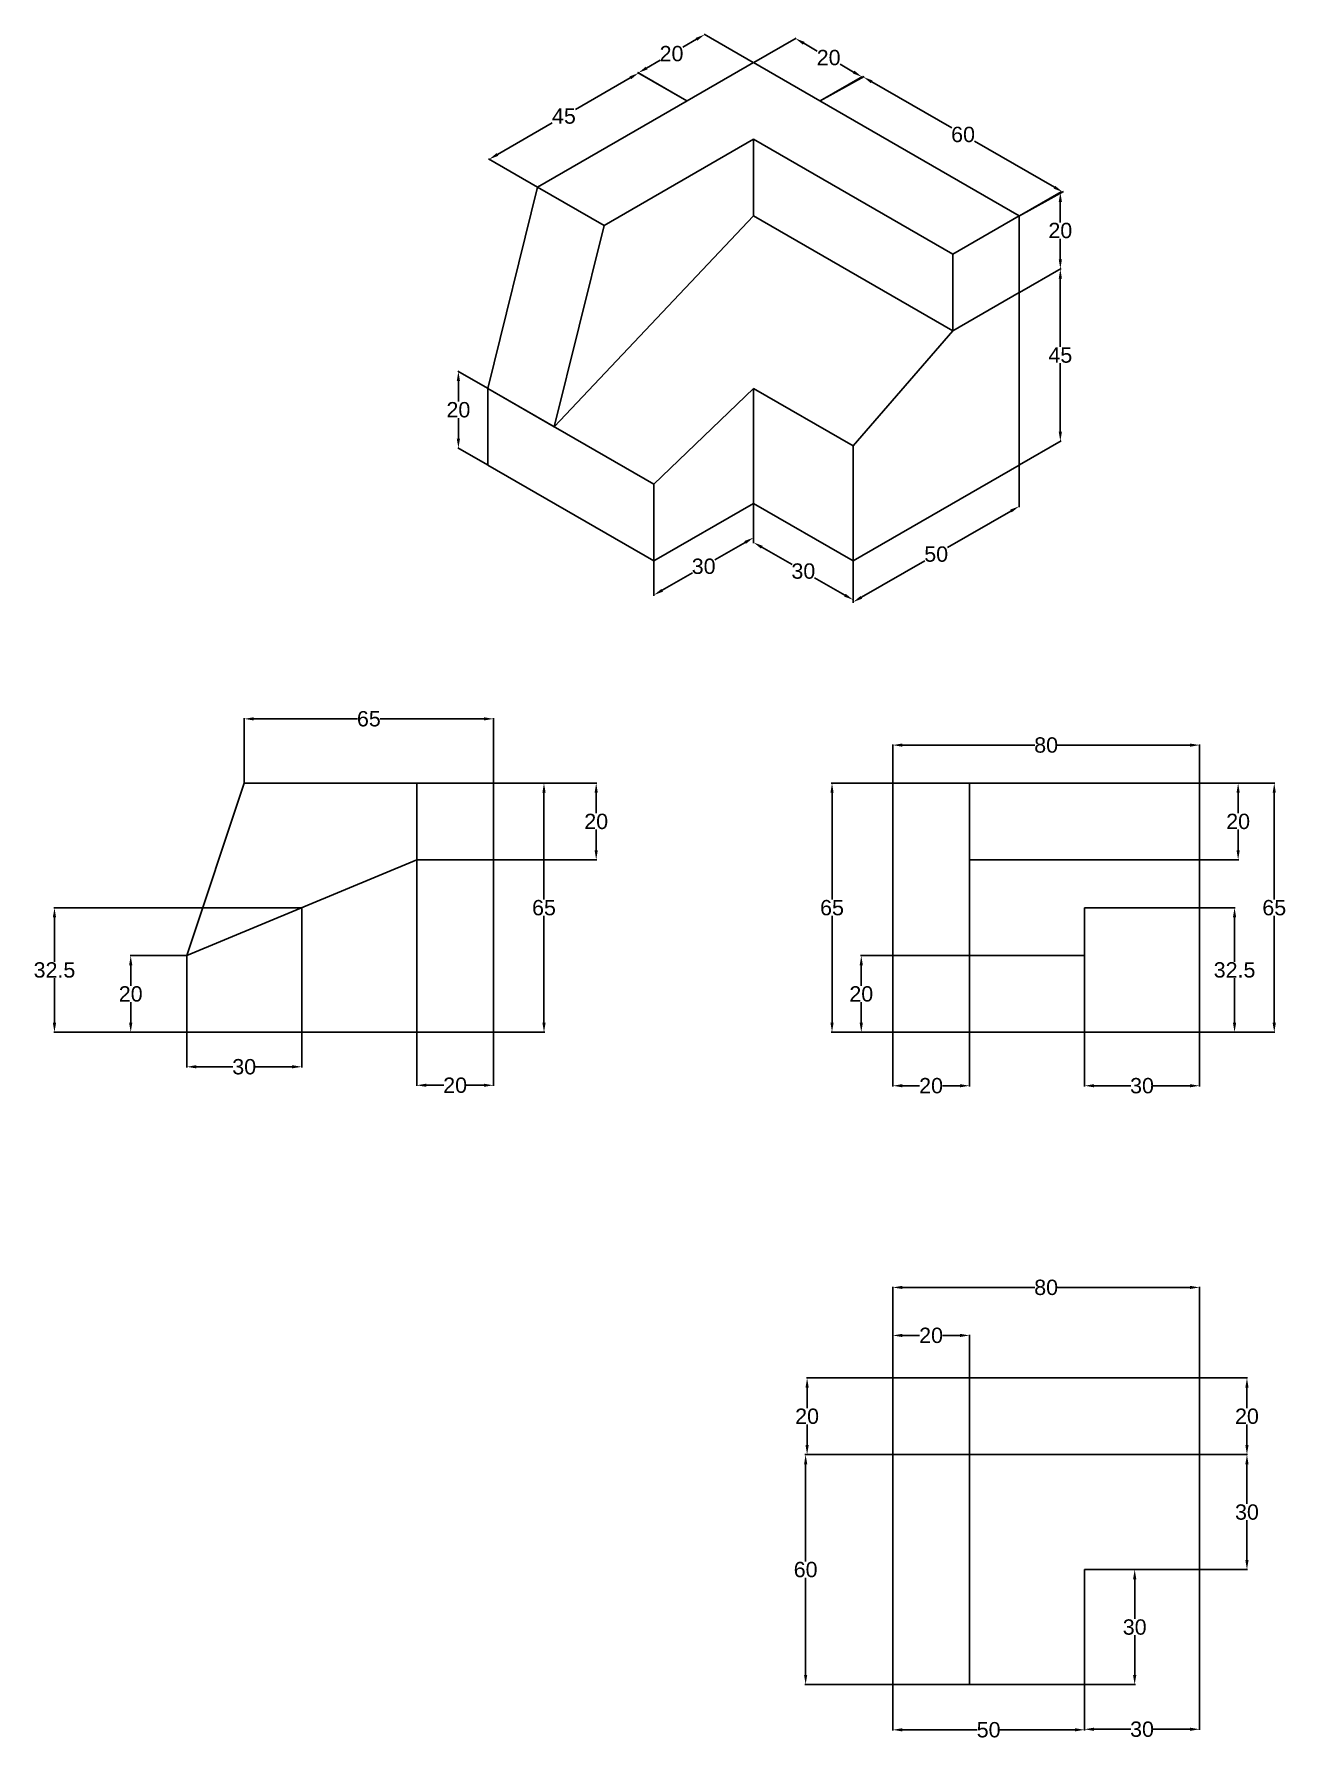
# Model space of a CAD drawing. Header units: millimetres. Extents: x 27 to 353, y -391 to 54.
import ezdxf

# ---------------------------------------------------------------- set-up
doc = ezdxf.new("R2010")
doc.units = ezdxf.units.MM
doc.header["$MEASUREMENT"] = 0
doc.styles.get("Standard").update_dxf_attribs({"font": 'arial.ttf'})
doc.dimstyles.get("Standard").update_dxf_attribs({"dimtxt": 4, "dimasz": 2.5, "dimexe": 0.18, "dimexo": 0.0625, "dimgap": 0.09, "dimtad": 0, "dimtih": 1, "dimtoh": 1, "dimdec": 4, "dimdsep": 46, "dimtxsty": 'Standard', "dimcen": 0.09, "dimadec": 0, "dimazin": 0, "dimtfac": 1, "dimtdec": 4, "dimtofl": 0, "dimtmove": 0, "dimatfit": 3, "dimfxl": 1, "dimtolj": 1, "dimtzin": 0, "dimarcsym": 0})

# ---------------------------------------------------------------- blocks, each defined once
blk = doc.blocks.new('*D1')
at = {"color": 0, "lineweight": -2, "transparency": 16777216}
for p, q in [((283.46, -13.56), (294.3, -7.3)), ((294.12, -9.91), (294.12, -27.78)), ((294.12, -49.91), (294.12, -32.03)), ((283.46, -58.56), (294.3, -52.3))]:
    blk.add_line(p, q, dxfattribs=at)
at = {"color": 0, "transparency": 16777216}
for points in [[(293.71, -9.91), (294.54, -9.91), (294.12, -7.41)], [(293.71, -49.91), (294.54, -49.91), (294.12, -52.41)]]:
    blk.add_solid(points, dxfattribs=at)
at = {"layer": 'Defpoints', "color": 0, "transparency": 16777216}
for p in [(294.12, -7.41), (283.4, -13.6), (283.4, -58.6)]:
    blk.add_point(p, dxfattribs=at)
at = {"color": 0, "lineweight": 25, "transparency": 16777216, "insert": (294.12, -29.91), "char_height": 4, "attachment_point": 5}
blk.add_mtext('\\A1;45', dxfattribs=at)
blk = doc.blocks.new('*D2')
at = {"color": 0, "lineweight": -2, "transparency": 16777216}
for p, q in [((283.46, 6.44), (294.3, 12.7)), ((294.12, 10.09), (294.12, 4.73)), ((294.12, -4.91), (294.12, 0.46)), ((283.46, -13.56), (294.3, -7.3))]:
    blk.add_line(p, q, dxfattribs=at)
at = {"color": 0, "transparency": 16777216}
for points in [[(293.71, 10.09), (294.54, 10.09), (294.12, 12.59)], [(293.71, -4.91), (294.54, -4.91), (294.12, -7.41)]]:
    blk.add_solid(points, dxfattribs=at)
at = {"layer": 'Defpoints', "color": 0, "transparency": 16777216}
for p in [(294.12, 12.59), (283.4, 6.4), (283.4, -13.6)]:
    blk.add_point(p, dxfattribs=at)
at = {"color": 0, "lineweight": 25, "transparency": 16777216, "insert": (294.12, 2.59), "char_height": 4, "attachment_point": 5}
blk.add_mtext('\\A1;20', dxfattribs=at)
blk = doc.blocks.new('*D3')
at = {"color": 0, "lineweight": -2, "transparency": 16777216}
for p, q in [((231.5, 36.44), (242.96, 42.75)), ((244.95, 41.4), (265.8, 29.36)), ((292.58, 13.9), (271.72, 25.94)), ((283.46, 6.44), (294.93, 12.75))]:
    blk.add_line(p, q, dxfattribs=at)
at = {"color": 0, "transparency": 16777216}
for points in [[(245.15, 41.76), (244.74, 41.04), (242.78, 42.65)], [(292.79, 14.26), (292.37, 13.54), (294.74, 12.65)]]:
    blk.add_solid(points, dxfattribs=at)
at = {"layer": 'Defpoints', "color": 0, "transparency": 16777216}
for p in [(242.78, 42.65), (231.44, 36.4), (283.4, 6.4)]:
    blk.add_point(p, dxfattribs=at)
at = {"color": 0, "lineweight": 25, "transparency": 16777216, "insert": (268.76, 27.65), "char_height": 4, "attachment_point": 5}
blk.add_mtext('\\A1;60', dxfattribs=at)
blk = doc.blocks.new('*D4')
at = {"color": 0, "lineweight": -2, "transparency": 16777216}
for p, q in [((214.18, 46.44), (225.23, 52.82)), ((227.21, 51.46), (230.73, 49.44)), ((240.2, 43.96), (236.69, 45.99)), ((231.5, 36.44), (242.55, 42.82))]:
    blk.add_line(p, q, dxfattribs=at)
at = {"color": 0, "transparency": 16777216}
for points in [[(227.42, 51.83), (227.01, 51.1), (225.05, 52.71)], [(240.41, 44.33), (240, 43.6), (242.37, 42.71)]]:
    blk.add_solid(points, dxfattribs=at)
at = {"layer": 'Defpoints', "color": 0, "transparency": 16777216}
for p in [(225.05, 52.71), (214.12, 46.4), (231.44, 36.4)]:
    blk.add_point(p, dxfattribs=at)
at = {"color": 0, "lineweight": 25, "transparency": 16777216, "insert": (233.71, 47.71), "char_height": 4, "attachment_point": 5}
blk.add_mtext('\\A1;20', dxfattribs=at)
blk = doc.blocks.new('*D5')
at = {"color": 0, "lineweight": -2, "transparency": 16777216}
for p, q in [((182, 42.45), (167.73, 34.21)), ((196.73, 36.44), (183.98, 43.8)), ((147.35, 22.45), (161.62, 30.68)), ((157.76, 13.94), (145.01, 21.3))]:
    blk.add_line(p, q, dxfattribs=at)
at = {"color": 0, "transparency": 16777216}
for points in [[(181.79, 42.81), (182.2, 42.08), (184.16, 43.7)], [(147.15, 22.81), (147.56, 22.08), (145.19, 21.2)]]:
    blk.add_solid(points, dxfattribs=at)
at = {"layer": 'Defpoints', "color": 0, "transparency": 16777216}
for p in [(184.16, 43.7), (196.79, 36.4), (157.82, 13.9)]:
    blk.add_point(p, dxfattribs=at)
at = {"color": 0, "lineweight": 25, "transparency": 16777216, "insert": (164.68, 32.45), "char_height": 4, "attachment_point": 5}
blk.add_mtext('\\A1;45', dxfattribs=at)
blk = doc.blocks.new('*D6')
at = {"color": 0, "lineweight": -2, "transparency": 16777216}
for p, q in [((214.05, 46.44), (201.22, 53.85)), ((199.23, 52.49), (195.72, 50.46)), ((186.24, 44.99), (189.76, 47.02)), ((196.73, 36.44), (183.9, 43.85))]:
    blk.add_line(p, q, dxfattribs=at)
at = {"color": 0, "transparency": 16777216}
for points in [[(199.03, 52.85), (199.44, 52.13), (201.4, 53.74)], [(186.04, 45.35), (186.45, 44.63), (184.08, 43.74)]]:
    blk.add_solid(points, dxfattribs=at)
at = {"layer": 'Defpoints', "color": 0, "transparency": 16777216}
for p in [(201.4, 53.74), (214.12, 46.4), (196.79, 36.4)]:
    blk.add_point(p, dxfattribs=at)
at = {"color": 0, "lineweight": 25, "transparency": 16777216, "insert": (192.74, 48.74), "char_height": 4, "attachment_point": 5}
blk.add_mtext('\\A1;20', dxfattribs=at)
blk = doc.blocks.new('*D7')
at = {"color": 0, "lineweight": -2, "transparency": 16777216}
for p, q in [((144.77, -38.56), (136.99, -34.07)), ((137.17, -36.67), (137.17, -42.04)), ((137.17, -51.67), (137.17, -46.31)), ((144.77, -58.56), (136.99, -54.07))]:
    blk.add_line(p, q, dxfattribs=at)
at = {"color": 0, "transparency": 16777216}
for points in [[(136.75, -36.67), (137.59, -36.67), (137.17, -34.17)], [(136.75, -51.67), (137.59, -51.67), (137.17, -54.17)]]:
    blk.add_solid(points, dxfattribs=at)
at = {"layer": 'Defpoints', "color": 0, "transparency": 16777216}
for p in [(137.17, -34.17), (144.83, -38.6), (144.83, -58.6)]:
    blk.add_point(p, dxfattribs=at)
at = {"color": 0, "lineweight": 25, "transparency": 16777216, "insert": (137.17, -44.17), "char_height": 4, "attachment_point": 5}
blk.add_mtext('\\A1;20', dxfattribs=at)
blk = doc.blocks.new('*D8')
at = {"color": 0, "lineweight": -2, "transparency": 16777216}
for p, q in [((214.12, -68.67), (214.12, -77.72)), ((211.95, -78.76), (204.07, -83.31)), ((188.13, -83.67), (188.13, -92.72)), ((190.3, -91.26), (198.18, -86.71))]:
    blk.add_line(p, q, dxfattribs=at)
at = {"color": 0, "transparency": 16777216}
for points in [[(211.74, -78.4), (212.16, -79.12), (214.12, -77.51)], [(190.09, -90.9), (190.51, -91.62), (188.13, -92.51)]]:
    blk.add_solid(points, dxfattribs=at)
at = {"layer": 'Defpoints', "color": 0, "transparency": 16777216}
for p in [(214.12, -68.6), (214.12, -77.51), (188.13, -83.6)]:
    blk.add_point(p, dxfattribs=at)
at = {"color": 0, "lineweight": 25, "transparency": 16777216, "insert": (201.12, -85.01), "char_height": 4, "attachment_point": 5}
blk.add_mtext('\\A1;30', dxfattribs=at)
blk = doc.blocks.new('*D9')
at = {"color": 0, "lineweight": -2, "transparency": 16777216}
for p, q in [((214.12, -68.67), (214.12, -78.97)), ((216.28, -80.01), (224.16, -84.56)), ((240.1, -83.67), (240.1, -93.97)), ((237.93, -92.51), (230.05, -87.96))]:
    blk.add_line(p, q, dxfattribs=at)
at = {"color": 0, "transparency": 16777216}
for points in [[(216.49, -79.65), (216.07, -80.37), (214.12, -78.76)], [(238.14, -92.15), (237.72, -92.87), (240.1, -93.76)]]:
    blk.add_solid(points, dxfattribs=at)
at = {"layer": 'Defpoints', "color": 0, "transparency": 16777216}
for p in [(214.12, -68.6), (240.1, -83.6), (240.1, -93.76)]:
    blk.add_point(p, dxfattribs=at)
at = {"color": 0, "lineweight": 25, "transparency": 16777216, "insert": (227.11, -86.26), "char_height": 4, "attachment_point": 5}
blk.add_mtext('\\A1;30', dxfattribs=at)
blk = doc.blocks.new('*D10')
at = {"color": 0, "lineweight": -2, "transparency": 16777216}
for p, q in [((283.4, -58.67), (283.4, -69.54)), ((281.23, -70.58), (264.69, -80.13)), ((240.1, -83.67), (240.1, -94.54)), ((242.26, -93.08), (258.8, -83.53))]:
    blk.add_line(p, q, dxfattribs=at)
at = {"color": 0, "transparency": 16777216}
for points in [[(281.02, -70.22), (281.44, -70.94), (283.4, -69.33)], [(242.05, -92.72), (242.47, -93.44), (240.1, -94.33)]]:
    blk.add_solid(points, dxfattribs=at)
at = {"layer": 'Defpoints', "color": 0, "transparency": 16777216}
for p in [(283.4, -58.6), (283.4, -69.33), (240.1, -83.6)]:
    blk.add_point(p, dxfattribs=at)
at = {"color": 0, "lineweight": 25, "transparency": 16777216, "insert": (261.75, -81.83), "char_height": 4, "attachment_point": 5}
blk.add_mtext('\\A1;50', dxfattribs=at)
blk = doc.blocks.new('*D11')
at = {"color": 0, "lineweight": -2, "transparency": 16777216}
for p, q in [((330.49, -141.57), (350.08, -141.57)), ((349.9, -144.07), (349.9, -171.93)), ((349.9, -204.07), (349.9, -176.2)), ((330.49, -206.57), (350.08, -206.57))]:
    blk.add_line(p, q, dxfattribs=at)
at = {"color": 0, "transparency": 16777216}
for points in [[(349.48, -144.07), (350.32, -144.07), (349.9, -141.57)], [(349.48, -204.07), (350.32, -204.07), (349.9, -206.57)]]:
    blk.add_solid(points, dxfattribs=at)
at = {"layer": 'Defpoints', "color": 0, "transparency": 16777216}
for p in [(330.42, -141.57), (330.42, -206.57), (349.9, -206.57)]:
    blk.add_point(p, dxfattribs=at)
at = {"color": 0, "lineweight": 25, "transparency": 16777216, "insert": (349.9, -174.07), "char_height": 4, "attachment_point": 5}
blk.add_mtext('\\A1;65', dxfattribs=at)
blk = doc.blocks.new('*D12')
at = {"color": 0, "lineweight": -2, "transparency": 16777216}
for p, q in [((250.42, -141.5), (250.42, -131.46)), ((252.92, -131.64), (287.47, -131.64)), ((327.92, -131.64), (293.38, -131.64)), ((330.42, -141.5), (330.42, -131.46))]:
    blk.add_line(p, q, dxfattribs=at)
at = {"color": 0, "transparency": 16777216}
for points in [[(252.92, -131.23), (252.92, -132.06), (250.42, -131.64)], [(327.92, -131.23), (327.92, -132.06), (330.42, -131.64)]]:
    blk.add_solid(points, dxfattribs=at)
at = {"layer": 'Defpoints', "color": 0, "transparency": 16777216}
for p in [(330.42, -131.64), (250.42, -141.57), (330.42, -141.57)]:
    blk.add_point(p, dxfattribs=at)
at = {"color": 0, "lineweight": 25, "transparency": 16777216, "insert": (290.42, -131.64), "char_height": 4, "attachment_point": 5}
blk.add_mtext('\\A1;80', dxfattribs=at)
blk = doc.blocks.new('*D13')
at = {"color": 0, "lineweight": -2, "transparency": 16777216}
for p, q in [((250.36, -141.57), (234.41, -141.57)), ((234.59, -144.07), (234.59, -171.93)), ((234.59, -204.07), (234.59, -176.2)), ((250.36, -206.57), (234.41, -206.57))]:
    blk.add_line(p, q, dxfattribs=at)
at = {"color": 0, "transparency": 16777216}
for points in [[(234.18, -144.07), (235.01, -144.07), (234.59, -141.57)], [(234.18, -204.07), (235.01, -204.07), (234.59, -206.57)]]:
    blk.add_solid(points, dxfattribs=at)
at = {"layer": 'Defpoints', "color": 0, "transparency": 16777216}
for p in [(250.42, -141.57), (234.59, -206.57), (250.42, -206.57)]:
    blk.add_point(p, dxfattribs=at)
at = {"color": 0, "lineweight": 25, "transparency": 16777216, "insert": (234.59, -174.07), "char_height": 4, "attachment_point": 5}
blk.add_mtext('\\A1;65', dxfattribs=at)
blk = doc.blocks.new('*D14')
at = {"color": 0, "lineweight": -2, "transparency": 16777216}
for p, q in [((250.42, -186.63), (250.42, -220.69)), ((270.42, -186.63), (270.42, -220.69)), ((252.92, -220.51), (257.44, -220.51)), ((267.92, -220.51), (263.41, -220.51))]:
    blk.add_line(p, q, dxfattribs=at)
at = {"color": 0, "transparency": 16777216}
for points in [[(252.92, -220.09), (252.92, -220.93), (250.42, -220.51)], [(267.92, -220.09), (267.92, -220.93), (270.42, -220.51)]]:
    blk.add_solid(points, dxfattribs=at)
at = {"layer": 'Defpoints', "color": 0, "transparency": 16777216}
for p in [(250.42, -186.57), (270.42, -186.57), (270.42, -220.51)]:
    blk.add_point(p, dxfattribs=at)
at = {"color": 0, "lineweight": 25, "transparency": 16777216, "insert": (260.42, -220.51), "char_height": 4, "attachment_point": 5}
blk.add_mtext('\\A1;20', dxfattribs=at)
blk = doc.blocks.new('*D15')
at = {"color": 0, "lineweight": -2, "transparency": 16777216}
for p, q in [((300.42, -206.63), (300.42, -220.69)), ((330.42, -206.63), (330.42, -220.69)), ((302.92, -220.51), (312.48, -220.51)), ((327.92, -220.51), (318.37, -220.51))]:
    blk.add_line(p, q, dxfattribs=at)
at = {"color": 0, "transparency": 16777216}
for points in [[(302.92, -220.09), (302.92, -220.93), (300.42, -220.51)], [(327.92, -220.09), (327.92, -220.93), (330.42, -220.51)]]:
    blk.add_solid(points, dxfattribs=at)
at = {"layer": 'Defpoints', "color": 0, "transparency": 16777216}
for p in [(300.42, -206.57), (330.42, -206.57), (330.42, -220.51)]:
    blk.add_point(p, dxfattribs=at)
at = {"color": 0, "lineweight": 25, "transparency": 16777216, "insert": (315.42, -220.51), "char_height": 4, "attachment_point": 5}
blk.add_mtext('\\A1;30', dxfattribs=at)
blk = doc.blocks.new('*D16')
at = {"color": 0, "lineweight": -2, "transparency": 16777216}
for p, q in [((330.49, -174.06), (339.73, -174.06)), ((339.55, -176.56), (339.55, -188.18)), ((339.55, -204.07), (339.55, -192.45)), ((330.49, -206.57), (339.73, -206.57))]:
    blk.add_line(p, q, dxfattribs=at)
at = {"color": 0, "transparency": 16777216}
for points in [[(339.13, -176.56), (339.96, -176.56), (339.55, -174.06)], [(339.13, -204.07), (339.96, -204.07), (339.55, -206.57)]]:
    blk.add_solid(points, dxfattribs=at)
at = {"layer": 'Defpoints', "color": 0, "transparency": 16777216}
for p in [(330.42, -174.06), (330.42, -206.57), (339.55, -206.57)]:
    blk.add_point(p, dxfattribs=at)
at = {"color": 0, "lineweight": 25, "transparency": 16777216, "insert": (339.55, -190.31), "char_height": 4, "attachment_point": 5}
blk.add_mtext('\\A1;32.5', dxfattribs=at)
blk = doc.blocks.new('*D17')
at = {"color": 0, "lineweight": -2, "transparency": 16777216}
for p, q in [((250.36, -186.57), (242.04, -186.57)), ((242.22, -189.07), (242.22, -194.43)), ((242.22, -204.07), (242.22, -198.7)), ((250.36, -206.57), (242.04, -206.57))]:
    blk.add_line(p, q, dxfattribs=at)
at = {"color": 0, "transparency": 16777216}
for points in [[(241.81, -189.07), (242.64, -189.07), (242.22, -186.57)], [(241.81, -204.07), (242.64, -204.07), (242.22, -206.57)]]:
    blk.add_solid(points, dxfattribs=at)
at = {"layer": 'Defpoints', "color": 0, "transparency": 16777216}
for p in [(250.42, -186.57), (242.22, -206.57), (250.42, -206.57)]:
    blk.add_point(p, dxfattribs=at)
at = {"color": 0, "lineweight": 25, "transparency": 16777216, "insert": (242.22, -196.57), "char_height": 4, "attachment_point": 5}
blk.add_mtext('\\A1;20', dxfattribs=at)
blk = doc.blocks.new('*D18')
at = {"color": 0, "lineweight": -2, "transparency": 16777216}
for p, q in [((330.49, -141.57), (340.66, -141.57)), ((340.48, -144.07), (340.48, -149.43)), ((340.48, -159.07), (340.48, -153.7)), ((330.49, -161.57), (340.66, -161.57))]:
    blk.add_line(p, q, dxfattribs=at)
at = {"color": 0, "transparency": 16777216}
for points in [[(340.07, -144.07), (340.9, -144.07), (340.48, -141.57)], [(340.07, -159.07), (340.9, -159.07), (340.48, -161.57)]]:
    blk.add_solid(points, dxfattribs=at)
at = {"layer": 'Defpoints', "color": 0, "transparency": 16777216}
for p in [(330.42, -141.57), (330.42, -161.57), (340.48, -161.57)]:
    blk.add_point(p, dxfattribs=at)
at = {"color": 0, "lineweight": 25, "transparency": 16777216, "insert": (340.48, -151.57), "char_height": 4, "attachment_point": 5}
blk.add_mtext('\\A1;20', dxfattribs=at)
blk = doc.blocks.new('*D19')
at = {"color": 0, "lineweight": -2, "transparency": 16777216}
for p, q in [((66.32, -206.63), (66.32, -215.75)), ((96.32, -206.63), (96.32, -215.75)), ((68.82, -215.57), (78.38, -215.57)), ((93.82, -215.57), (84.27, -215.57))]:
    blk.add_line(p, q, dxfattribs=at)
at = {"color": 0, "transparency": 16777216}
for points in [[(68.82, -215.15), (68.82, -215.98), (66.32, -215.57)], [(93.82, -215.15), (93.82, -215.98), (96.32, -215.57)]]:
    blk.add_solid(points, dxfattribs=at)
at = {"layer": 'Defpoints', "color": 0, "transparency": 16777216}
for p in [(66.32, -206.57), (96.32, -206.57), (96.32, -215.57)]:
    blk.add_point(p, dxfattribs=at)
at = {"color": 0, "lineweight": 25, "transparency": 16777216, "insert": (81.32, -215.57), "char_height": 4, "attachment_point": 5}
blk.add_mtext('\\A1;30', dxfattribs=at)
blk = doc.blocks.new('*D20')
at = {"color": 0, "lineweight": -2, "transparency": 16777216}
for p, q in [((146.39, -141.57), (159.67, -141.57)), ((159.49, -144.07), (159.49, -171.93)), ((159.49, -204.07), (159.49, -176.2)), ((146.39, -206.57), (159.67, -206.57))]:
    blk.add_line(p, q, dxfattribs=at)
at = {"color": 0, "transparency": 16777216}
for points in [[(159.07, -144.07), (159.91, -144.07), (159.49, -141.57)], [(159.07, -204.07), (159.91, -204.07), (159.49, -206.57)]]:
    blk.add_solid(points, dxfattribs=at)
at = {"layer": 'Defpoints', "color": 0, "transparency": 16777216}
for p in [(146.32, -141.57), (146.32, -206.57), (159.49, -206.57)]:
    blk.add_point(p, dxfattribs=at)
at = {"color": 0, "lineweight": 25, "transparency": 16777216, "insert": (159.49, -174.07), "char_height": 4, "attachment_point": 5}
blk.add_mtext('\\A1;65', dxfattribs=at)
blk = doc.blocks.new('*D21')
at = {"color": 0, "lineweight": -2, "transparency": 16777216}
for p, q in [((81.32, -141.5), (81.32, -124.61)), ((83.82, -124.79), (110.84, -124.79)), ((143.82, -124.79), (116.81, -124.79)), ((146.32, -141.5), (146.32, -124.61))]:
    blk.add_line(p, q, dxfattribs=at)
at = {"color": 0, "transparency": 16777216}
for points in [[(83.82, -124.37), (83.82, -125.21), (81.32, -124.79)], [(143.82, -124.37), (143.82, -125.21), (146.32, -124.79)]]:
    blk.add_solid(points, dxfattribs=at)
at = {"layer": 'Defpoints', "color": 0, "transparency": 16777216}
for p in [(81.32, -124.79), (81.32, -141.57), (146.32, -141.57)]:
    blk.add_point(p, dxfattribs=at)
at = {"color": 0, "lineweight": 25, "transparency": 16777216, "insert": (113.82, -124.79), "char_height": 4, "attachment_point": 5}
blk.add_mtext('\\A1;65', dxfattribs=at)
blk = doc.blocks.new('*D22')
at = {"color": 0, "lineweight": -2, "transparency": 16777216}
for p, q in [((126.32, -161.63), (126.32, -220.57)), ((146.32, -161.63), (146.32, -220.57)), ((128.82, -220.39), (133.34, -220.39)), ((143.82, -220.39), (139.31, -220.39))]:
    blk.add_line(p, q, dxfattribs=at)
at = {"color": 0, "transparency": 16777216}
for points in [[(128.82, -219.97), (128.82, -220.8), (126.32, -220.39)], [(143.82, -219.97), (143.82, -220.8), (146.32, -220.39)]]:
    blk.add_solid(points, dxfattribs=at)
at = {"layer": 'Defpoints', "color": 0, "transparency": 16777216}
for p in [(126.32, -161.57), (146.32, -161.57), (146.32, -220.39)]:
    blk.add_point(p, dxfattribs=at)
at = {"color": 0, "lineweight": 25, "transparency": 16777216, "insert": (136.32, -220.39), "char_height": 4, "attachment_point": 5}
blk.add_mtext('\\A1;20', dxfattribs=at)
blk = doc.blocks.new('*D23')
at = {"color": 0, "lineweight": -2, "transparency": 16777216}
for p, q in [((66.26, -186.57), (51.55, -186.57)), ((51.73, -189.07), (51.73, -194.43)), ((51.73, -204.07), (51.73, -198.7)), ((66.26, -206.57), (51.55, -206.57))]:
    blk.add_line(p, q, dxfattribs=at)
at = {"color": 0, "transparency": 16777216}
for points in [[(51.32, -189.07), (52.15, -189.07), (51.73, -186.57)], [(51.32, -204.07), (52.15, -204.07), (51.73, -206.57)]]:
    blk.add_solid(points, dxfattribs=at)
at = {"layer": 'Defpoints', "color": 0, "transparency": 16777216}
for p in [(66.32, -186.57), (51.73, -206.57), (66.32, -206.57)]:
    blk.add_point(p, dxfattribs=at)
at = {"color": 0, "lineweight": 25, "transparency": 16777216, "insert": (51.73, -196.57), "char_height": 4, "attachment_point": 5}
blk.add_mtext('\\A1;20', dxfattribs=at)
blk = doc.blocks.new('*D24')
at = {"color": 0, "lineweight": -2, "transparency": 16777216}
for p, q in [((146.39, -141.57), (173.28, -141.57)), ((173.1, -144.07), (173.1, -149.43)), ((173.1, -159.07), (173.1, -153.7)), ((146.39, -161.57), (173.28, -161.57))]:
    blk.add_line(p, q, dxfattribs=at)
at = {"color": 0, "transparency": 16777216}
for points in [[(172.69, -144.07), (173.52, -144.07), (173.1, -141.57)], [(172.69, -159.07), (173.52, -159.07), (173.1, -161.57)]]:
    blk.add_solid(points, dxfattribs=at)
at = {"layer": 'Defpoints', "color": 0, "transparency": 16777216}
for p in [(146.32, -141.57), (146.32, -161.57), (173.1, -161.57)]:
    blk.add_point(p, dxfattribs=at)
at = {"color": 0, "lineweight": 25, "transparency": 16777216, "insert": (173.1, -151.57), "char_height": 4, "attachment_point": 5}
blk.add_mtext('\\A1;20', dxfattribs=at)
blk = doc.blocks.new('*D25')
at = {"color": 0, "lineweight": -2, "transparency": 16777216}
for p, q in [((96.26, -174.07), (31.67, -174.07)), ((31.85, -176.57), (31.85, -188.18)), ((31.85, -204.07), (31.85, -192.45)), ((96.26, -206.57), (31.67, -206.57))]:
    blk.add_line(p, q, dxfattribs=at)
at = {"color": 0, "transparency": 16777216}
for points in [[(31.43, -176.57), (32.27, -176.57), (31.85, -174.07)], [(31.43, -204.07), (32.27, -204.07), (31.85, -206.57)]]:
    blk.add_solid(points, dxfattribs=at)
at = {"layer": 'Defpoints', "color": 0, "transparency": 16777216}
for p in [(96.32, -174.07), (31.85, -206.57), (96.32, -206.57)]:
    blk.add_point(p, dxfattribs=at)
at = {"color": 0, "lineweight": 25, "transparency": 16777216, "insert": (31.85, -190.32), "char_height": 4, "attachment_point": 5}
blk.add_mtext('\\A1;32.5', dxfattribs=at)
blk = doc.blocks.new('*D26')
at = {"color": 0, "lineweight": -2, "transparency": 16777216}
for p, q in [((250.42, -296.69), (250.42, -272.95)), ((252.92, -273.13), (287.47, -273.13)), ((327.92, -273.13), (293.38, -273.13)), ((330.42, -296.69), (330.42, -272.95))]:
    blk.add_line(p, q, dxfattribs=at)
at = {"color": 0, "transparency": 16777216}
for points in [[(252.92, -272.71), (252.92, -273.54), (250.42, -273.13)], [(327.92, -272.71), (327.92, -273.54), (330.42, -273.13)]]:
    blk.add_solid(points, dxfattribs=at)
at = {"layer": 'Defpoints', "color": 0, "transparency": 16777216}
for p in [(330.42, -273.13), (250.42, -296.75), (330.42, -296.75)]:
    blk.add_point(p, dxfattribs=at)
at = {"color": 0, "lineweight": 25, "transparency": 16777216, "insert": (290.42, -273.13), "char_height": 4, "attachment_point": 5}
blk.add_mtext('\\A1;80', dxfattribs=at)
blk = doc.blocks.new('*D27')
at = {"color": 0, "lineweight": -2, "transparency": 16777216}
for p, q in [((270.36, -316.75), (227.53, -316.75)), ((227.71, -319.25), (227.71, -344.62)), ((227.71, -374.25), (227.71, -348.88)), ((270.36, -376.75), (227.53, -376.75))]:
    blk.add_line(p, q, dxfattribs=at)
at = {"color": 0, "transparency": 16777216}
for points in [[(227.3, -319.25), (228.13, -319.25), (227.71, -316.75)], [(227.3, -374.25), (228.13, -374.25), (227.71, -376.75)]]:
    blk.add_solid(points, dxfattribs=at)
at = {"layer": 'Defpoints', "color": 0, "transparency": 16777216}
for p in [(270.42, -316.75), (227.71, -376.75), (270.42, -376.75)]:
    blk.add_point(p, dxfattribs=at)
at = {"color": 0, "lineweight": 25, "transparency": 16777216, "insert": (227.71, -346.75), "char_height": 4, "attachment_point": 5}
blk.add_mtext('\\A1;60', dxfattribs=at)
blk = doc.blocks.new('*D28')
at = {"color": 0, "lineweight": -2, "transparency": 16777216}
for p, q in [((250.36, -296.75), (227.91, -296.75)), ((228.09, -299.25), (228.09, -304.62)), ((228.09, -314.25), (228.09, -308.88)), ((250.36, -316.75), (227.91, -316.75))]:
    blk.add_line(p, q, dxfattribs=at)
at = {"color": 0, "transparency": 16777216}
for points in [[(227.68, -299.25), (228.51, -299.25), (228.09, -296.75)], [(227.68, -314.25), (228.51, -314.25), (228.09, -316.75)]]:
    blk.add_solid(points, dxfattribs=at)
at = {"layer": 'Defpoints', "color": 0, "transparency": 16777216}
for p in [(250.42, -296.75), (228.09, -316.75), (250.42, -316.75)]:
    blk.add_point(p, dxfattribs=at)
at = {"color": 0, "lineweight": 25, "transparency": 16777216, "insert": (228.09, -306.75), "char_height": 4, "attachment_point": 5}
blk.add_mtext('\\A1;20', dxfattribs=at)
blk = doc.blocks.new('*D29')
at = {"color": 0, "lineweight": -2, "transparency": 16777216}
for p, q in [((330.49, -296.75), (342.96, -296.75)), ((342.78, -299.25), (342.78, -304.62)), ((342.78, -314.25), (342.78, -308.88)), ((330.49, -316.75), (342.96, -316.75))]:
    blk.add_line(p, q, dxfattribs=at)
at = {"color": 0, "transparency": 16777216}
for points in [[(342.37, -299.25), (343.2, -299.25), (342.78, -296.75)], [(342.37, -314.25), (343.2, -314.25), (342.78, -316.75)]]:
    blk.add_solid(points, dxfattribs=at)
at = {"layer": 'Defpoints', "color": 0, "transparency": 16777216}
for p in [(330.42, -296.75), (330.42, -316.75), (342.78, -316.75)]:
    blk.add_point(p, dxfattribs=at)
at = {"color": 0, "lineweight": 25, "transparency": 16777216, "insert": (342.78, -306.75), "char_height": 4, "attachment_point": 5}
blk.add_mtext('\\A1;20', dxfattribs=at)
blk = doc.blocks.new('*D30')
at = {"color": 0, "lineweight": -2, "transparency": 16777216}
for p, q in [((330.49, -316.75), (342.96, -316.75)), ((342.78, -319.25), (342.78, -329.61)), ((342.78, -344.25), (342.78, -333.88)), ((330.49, -346.75), (342.96, -346.75))]:
    blk.add_line(p, q, dxfattribs=at)
at = {"color": 0, "transparency": 16777216}
for points in [[(342.37, -319.25), (343.2, -319.25), (342.78, -316.75)], [(342.37, -344.25), (343.2, -344.25), (342.78, -346.75)]]:
    blk.add_solid(points, dxfattribs=at)
at = {"layer": 'Defpoints', "color": 0, "transparency": 16777216}
for p in [(330.42, -316.75), (330.42, -346.75), (342.78, -346.75)]:
    blk.add_point(p, dxfattribs=at)
at = {"color": 0, "lineweight": 25, "transparency": 16777216, "insert": (342.78, -331.75), "char_height": 4, "attachment_point": 5}
blk.add_mtext('\\A1;30', dxfattribs=at)
blk = doc.blocks.new('*D31')
at = {"color": 0, "lineweight": -2, "transparency": 16777216}
for p, q in [((300.49, -346.75), (313.69, -346.75)), ((313.51, -349.25), (313.51, -359.61)), ((313.51, -374.25), (313.51, -363.88)), ((300.49, -376.75), (313.69, -376.75))]:
    blk.add_line(p, q, dxfattribs=at)
at = {"color": 0, "transparency": 16777216}
for points in [[(313.09, -349.25), (313.93, -349.25), (313.51, -346.75)], [(313.09, -374.25), (313.93, -374.25), (313.51, -376.75)]]:
    blk.add_solid(points, dxfattribs=at)
at = {"layer": 'Defpoints', "color": 0, "transparency": 16777216}
for p in [(300.42, -346.75), (300.42, -376.75), (313.51, -376.75)]:
    blk.add_point(p, dxfattribs=at)
at = {"color": 0, "lineweight": 25, "transparency": 16777216, "insert": (313.51, -361.75), "char_height": 4, "attachment_point": 5}
blk.add_mtext('\\A1;30', dxfattribs=at)
blk = doc.blocks.new('*D32')
at = {"color": 0, "lineweight": -2, "transparency": 16777216}
for p, q in [((300.42, -346.81), (300.42, -388.58)), ((330.42, -346.81), (330.42, -388.58)), ((302.92, -388.4), (312.48, -388.4)), ((327.92, -388.4), (318.37, -388.4))]:
    blk.add_line(p, q, dxfattribs=at)
at = {"color": 0, "transparency": 16777216}
for points in [[(302.92, -387.98), (302.92, -388.82), (300.42, -388.4)], [(327.92, -387.98), (327.92, -388.82), (330.42, -388.4)]]:
    blk.add_solid(points, dxfattribs=at)
at = {"layer": 'Defpoints', "color": 0, "transparency": 16777216}
for p in [(300.42, -346.75), (330.42, -346.75), (330.42, -388.4)]:
    blk.add_point(p, dxfattribs=at)
at = {"color": 0, "lineweight": 25, "transparency": 16777216, "insert": (315.42, -388.4), "char_height": 4, "attachment_point": 5}
blk.add_mtext('\\A1;30', dxfattribs=at)
blk = doc.blocks.new('*D33')
at = {"color": 0, "lineweight": -2, "transparency": 16777216}
for p, q in [((250.42, -376.81), (250.42, -388.72)), ((300.42, -376.81), (300.42, -388.72)), ((252.92, -388.54), (272.48, -388.54)), ((297.92, -388.54), (278.37, -388.54))]:
    blk.add_line(p, q, dxfattribs=at)
at = {"color": 0, "transparency": 16777216}
for points in [[(252.92, -388.12), (252.92, -388.96), (250.42, -388.54)], [(297.92, -388.12), (297.92, -388.96), (300.42, -388.54)]]:
    blk.add_solid(points, dxfattribs=at)
at = {"layer": 'Defpoints', "color": 0, "transparency": 16777216}
for p in [(250.42, -376.75), (300.42, -376.75), (300.42, -388.54)]:
    blk.add_point(p, dxfattribs=at)
at = {"color": 0, "lineweight": 25, "transparency": 16777216, "insert": (275.42, -388.54), "char_height": 4, "attachment_point": 5}
blk.add_mtext('\\A1;50', dxfattribs=at)
blk = doc.blocks.new('*D34')
at = {"color": 0, "lineweight": -2, "transparency": 16777216}
for p, q in [((250.42, -316.69), (250.42, -285.47)), ((252.92, -285.65), (257.44, -285.65)), ((267.92, -285.65), (263.41, -285.65)), ((270.42, -316.69), (270.42, -285.47))]:
    blk.add_line(p, q, dxfattribs=at)
at = {"color": 0, "transparency": 16777216}
for points in [[(252.92, -285.23), (252.92, -286.07), (250.42, -285.65)], [(267.92, -285.23), (267.92, -286.07), (270.42, -285.65)]]:
    blk.add_solid(points, dxfattribs=at)
at = {"layer": 'Defpoints', "color": 0, "transparency": 16777216}
for p in [(270.42, -285.65), (250.42, -316.75), (270.42, -316.75)]:
    blk.add_point(p, dxfattribs=at)
at = {"color": 0, "lineweight": 25, "transparency": 16777216, "insert": (260.42, -285.65), "char_height": 4, "attachment_point": 5}
blk.add_mtext('\\A1;20', dxfattribs=at)

msp = doc.modelspace()

# ---------------------------------------------------------------- linework, layer by layer
for p, q in [((214.11515, 46.4016), (196.79464, 36.4016)), ((231.43566, 36.4016), (214.11515, 46.4016)), ((196.79464, 36.4016), (157.8235, 13.9016)), ((283.39718, 6.4016), (231.43566, 36.4016)), ((175.14401, 3.9016), (214.11515, 26.4016)), ((214.11515, 26.4016), (175.14401, 3.9016)), ((214.11515, 26.4016), (266.07667, -3.5984)), ((214.11515, 6.4016), (214.11515, 26.4016)), ((157.8235, 13.9016), (144.83312, -38.5984)), ((157.8235, 13.9016), (175.14401, 3.9016)), ((175.14401, 3.9016), (157.8235, 13.9016)), ((162.15362, -48.5984), (214.11515, 6.4016)), ((266.07667, -23.5984), (214.11515, 6.4016)), ((266.07667, -3.5984), (283.39718, 6.4016)), ((283.39718, 6.4016), (283.39718, -13.5984)), ((283.39718, -13.5984), (283.39718, 6.4016)), ((162.15362, -48.5984), (175.14401, 3.9016)), ((266.07667, -23.5984), (266.07667, -3.5984)), ((266.07667, -3.5984), (266.07667, -23.5984)), ((283.39718, -13.5984), (266.07667, -23.5984)), ((283.39718, -58.5984), (283.39718, -13.5984)), ((240.09591, -53.5984), (266.07667, -23.5984)), ((144.83312, -58.5984), (144.83312, -38.5984)), ((144.83312, -38.5984), (188.13439, -63.5984)), ((144.83312, -38.5984), (162.15362, -48.5984)), ((214.11515, -38.5984), (188.13439, -63.5984)), ((240.09591, -53.5984), (214.11515, -38.5984)), ((214.11515, -68.5984), (214.11515, -38.5984)), ((240.09591, -83.5984), (240.09591, -53.5984)), ((188.13439, -83.5984), (144.83312, -58.5984)), ((240.09591, -83.5984), (283.39718, -58.5984)), ((188.13439, -63.5984), (188.13439, -83.5984)), ((188.13439, -83.5984), (214.11515, -68.5984)), ((214.11515, -68.5984), (240.09591, -83.5984)), ((81.32479, -141.56593), (66.32479, -186.56593)), ((126.32479, -141.56593), (81.32479, -141.56593)), ((146.32479, -141.56593), (126.32479, -141.56593)), ((146.32479, -141.56593), (126.32479, -141.56593)), ((126.32479, -141.56593), (126.32479, -161.56593)), ((146.32479, -141.56593), (146.32479, -206.56593)), ((250.42474, -141.56593), (270.42474, -141.56593)), ((270.42474, -141.56593), (250.42474, -141.56593)), ((250.42474, -141.56593), (250.42474, -186.56593)), ((270.42474, -141.56593), (330.42474, -141.56593)), ((270.42474, -161.56593), (270.42474, -141.56593)), ((330.42474, -141.56593), (330.42474, -161.56593)), ((126.32479, -161.56593), (66.32479, -186.56593)), ((126.32479, -161.56593), (146.32479, -161.56593)), ((146.32479, -161.56593), (126.32479, -161.56593)), ((330.42474, -161.56593), (270.42474, -161.56593)), ((270.42474, -186.56593), (270.42474, -161.56593)), ((270.42474, -161.56593), (330.42474, -161.56593)), ((330.42474, -161.56593), (330.42474, -206.56593)), ((96.32479, -206.56593), (96.32479, -174.06593)), ((300.42474, -174.06593), (330.42474, -174.05883)), ((300.42474, -206.56593), (300.42474, -174.06593)), ((66.32479, -206.56593), (66.32479, -186.56593)), ((250.42474, -186.56593), (270.42474, -186.56593)), ((250.42474, -206.56593), (250.42474, -186.56593)), ((250.42474, -186.56593), (300.42474, -186.56593)), ((300.42474, -186.56593), (300.42474, -206.56593)), ((96.32479, -206.56593), (66.32479, -206.56593)), ((146.32479, -206.56593), (96.32479, -206.56593)), ((146.32479, -206.56593), (96.32479, -206.56593)), ((330.42474, -206.56593), (250.42474, -206.56593)), ((330.42474, -296.74765), (250.42474, -296.74765)), ((250.42474, -296.74765), (250.42474, -376.74765)), ((250.42474, -376.74765), (250.42474, -296.74765)), ((250.42474, -296.74765), (250.42474, -316.74765)), ((330.42474, -346.74765), (330.42474, -296.74765)), ((250.42474, -316.74765), (330.42474, -316.74765)), ((250.42474, -316.74765), (270.42474, -316.74765)), ((270.42474, -316.74765), (270.42474, -376.74765)), ((300.42474, -376.74765), (300.42474, -346.74765)), ((300.42474, -346.74765), (330.42474, -346.74765)), ((250.42474, -376.74765), (300.42474, -376.74765)), ((270.42474, -376.74765), (300.42474, -376.74765))]:
    msp.add_line(p, q)

# ---------------------------------------------------------------- dimensions: what is measured, and where the dimension line sits
at = {"lineweight": 25}
for p1, p2, distance, picture, middle in [((196.79464, 36.4016), (214.11515, 46.4016), 12.71535, '*D6', (192.73954, 48.74281)), ((231.43566, 36.4016), (214.11515, 46.4016), -10.93412, '*D4', (233.70952, 47.71442)), ((157.8235, 13.9016), (196.79464, 36.4016), 12.63366, '*D5', (164.67541, 32.44565)), ((283.39718, 6.4016), (231.43566, 36.4016), -11.08455, '*D3', (268.76134, 27.65094)), ((283.39718, -13.5984), (283.39718, 6.4016), -10.72562, '*D2', (294.1228, 2.59404)), ((283.39718, -58.5984), (283.39718, -13.5984), -10.72562, '*D1', (294.1228, -29.90596)), ((144.83312, -58.5984), (144.83312, -38.5984), 7.66166, '*D7', (137.17146, -44.17494)), ((240.09591, -83.5984), (283.39718, -58.5984), -9.29305, '*D10', (261.74655, -81.82909)), ((188.13439, -83.5984), (214.11515, -68.5984), -7.72023, '*D8', (201.12477, -85.01296)), ((214.11515, -68.5984), (240.09591, -83.5984), -8.80049, '*D9', (227.10553, -86.26033)), ((250.42474, -141.56593), (330.42474, -141.56593), 9.92097, '*D12', (290.42474, -131.64495)), ((146.32479, -141.56593), (146.32479, -206.56593), 13.16681, '*D20', (159.4916, -174.06593)), ((146.32479, -141.56593), (146.32479, -161.56593), 26.77914, '*D24', (173.10393, -151.56593)), ((250.42474, -141.56593), (250.42474, -206.56593), -15.83293, '*D13', (234.59181, -174.06593)), ((330.42474, -141.56593), (330.42474, -206.56593), 19.47454, '*D11', (349.89928, -174.06593)), ((330.42474, -141.56593), (330.42474, -161.56593), 10.05855, '*D18', (340.48328, -151.56593)), ((126.32479, -161.56593), (146.32479, -161.56593), -58.82215, '*D22', (136.32479, -220.38807)), ((96.32479, -174.06593), (96.32479, -206.56593), -64.47529, '*D25', (31.84949, -190.31593)), ((66.32479, -186.56593), (66.32479, -206.56593), -14.59169, '*D23', (51.7331, -196.56593)), ((250.42474, -186.56593), (250.42474, -206.56593), -8.20196, '*D17', (242.22278, -196.56593)), ((250.42474, -186.56593), (270.42474, -186.56593), -33.94265, '*D14', (260.42474, -220.50858)), ((66.32479, -206.56593), (96.32479, -206.56593), -9.00104, '*D19', (81.32479, -215.56697)), ((300.42474, -206.56593), (330.42474, -206.56593), -13.94265, '*D15', (315.42474, -220.50858)), ((250.42474, -296.74765), (330.42474, -296.74765), 23.62116, '*D26', (290.42474, -273.12649)), ((250.42474, -316.74765), (270.42474, -316.74765), 31.09706, '*D34', (260.42474, -285.65059)), ((250.42474, -296.74765), (250.42474, -316.74765), -22.33084, '*D28', (228.09389, -306.74765)), ((330.42474, -296.74765), (330.42474, -316.74765), 12.35817, '*D29', (342.7829, -306.74765)), ((270.42474, -316.74765), (270.42474, -376.74765), -42.71084, '*D27', (227.71389, -346.74765)), ((330.42474, -316.74765), (330.42474, -346.74765), 12.35817, '*D30', (342.7829, -331.74765)), ((300.42474, -346.74765), (300.42474, -376.74765), 13.08653, '*D31', (313.51127, -361.74765)), ((300.42474, -346.74765), (330.42474, -346.74765), -41.65148, '*D32', (315.42474, -388.39913)), ((250.42474, -376.74765), (300.42474, -376.74765), -11.79343, '*D33', (275.42474, -388.54108))]:
    dim = msp.add_aligned_dim(p1=p1, p2=p2, distance=distance, dimstyle='Standard', dxfattribs=at)
    dim.commit()
    dim.dimension.update_dxf_attribs({"geometry": picture, "text_midpoint": middle})
dim = msp.add_linear_dim(base=(81.32479, -124.78904), p1=(146.32479, -141.56593), p2=(81.32479, -141.56593), dimstyle='Standard', dxfattribs=at)
dim.commit()
dim.dimension.update_dxf_attribs({"geometry": '*D21', "text_midpoint": (113.82479, -124.78904)})
dim = msp.add_aligned_dim(p1=(330.42474, -174.05883), p2=(330.42474, -206.56593), distance=9.12273, text='32.5', dimstyle='Standard', dxfattribs=at)
dim.commit()
dim.dimension.update_dxf_attribs({"geometry": '*D16', "text_midpoint": (339.54747, -190.31238)})

doc.saveas('drawing.dxf')
